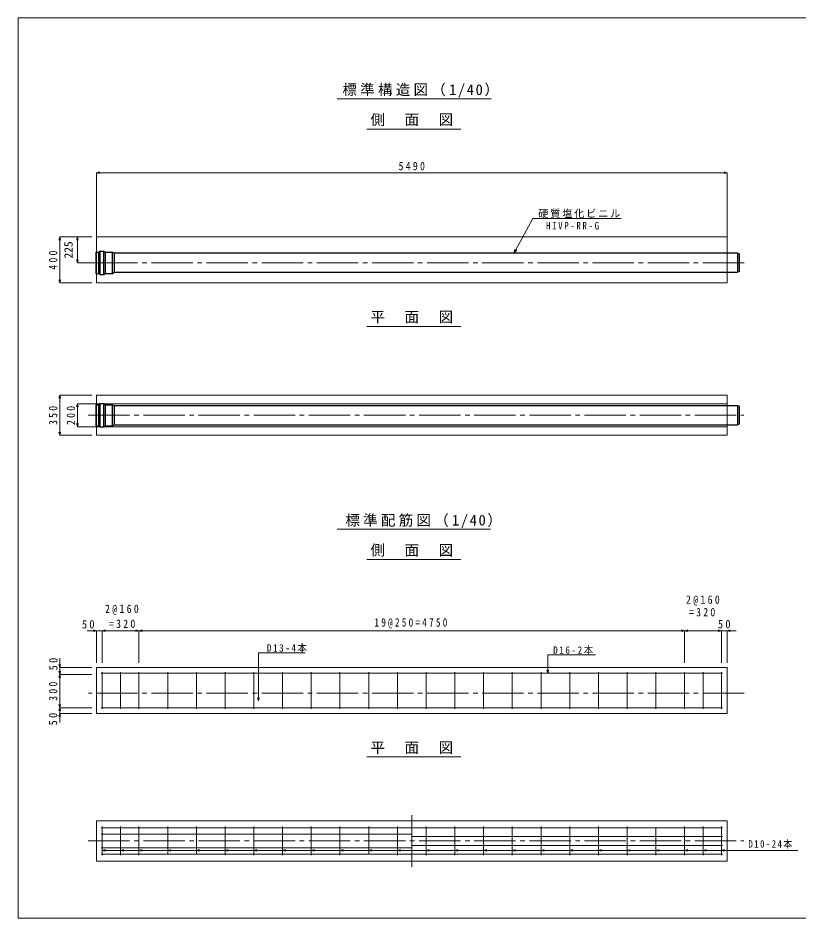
# Model space of a CAD drawing. Units: millimetres on the paper, enlarged 15 times, with parts at other scales. Extents: x -2100 to 2100, y -1470 to 1470.
# Drawn here: x -2100 to 449, y -1470 to 1470 of the extents above; entities that cross this region are included whole.
import ezdxf
from ezdxf.enums import TextEntityAlignment as Align

# ---------------------------------------------------------------- set-up
doc = ezdxf.new("R2010")
doc.units = ezdxf.units.MM
doc.header["$LTSCALE"] = 15
doc.linetypes.add('CHAIN', pattern=[18.5, 12, -1.5, 3.5, -1.5])
doc.linetypes.add('CHAIN2', pattern=[12, 9, -1, 1, -1])
for name, color, linetype, lineweight in [('0-0_図面枠', 7, 'Continuous', 18), ('1-0', 3, 'Continuous', 18), ('1-1_製品図', 3, 'Continuous', 18), ('1-3_鉄筋', 2, 'Continuous', 18), ('1-4_ノズル', 7, 'Continuous', 18), ('1-6_寸法', 4, 'Continuous', 18), ('1-A', 7, 'Continuous', 18), ('1-B', 7, 'Continuous', 18)]:
    doc.layers.add(name, color=color, linetype=linetype, lineweight=lineweight)
doc.layers.add('1-2_パイプ', color=4, linetype='Continuous')
doc.styles.add('ＭＳ ゴシック', font='')
doc.styles.get('ＭＳ ゴシック').set_extended_font_data('MS Gothic')

msp = doc.modelspace()

# ---------------------------------------------------------------- linework, layer by layer
at = {"layer": '0-0_図面枠', "color": 5}
msp.add_lwpolyline([(2100, 1470), (-2100, 1470), (-2100, -1470), (2100, -1470)], dxfattribs=at)
at = {"layer": '1-0'}
for p, q in [((-1058.13, 1206.28), (-555.9, 1206.28)), ((-961.77, 1107), (-654.49, 1107)), ((-961.77, 1107), (-654.49, 1107)), ((-961.77, 462.35), (-654.49, 462.35)), ((-1058.13, -200.13), (-558.13, -200.13)), ((-961.77, -299.4), (-654.49, -299.4))]:
    msp.add_line(p, q, dxfattribs=at)
at = {"layer": '1-1_製品図'}
for p, q in [((-1843.95, 754.72), (214.8, 754.72)), ((-1843.95, 754.72), (-1843.95, 604.72)), ((214.8, 604.72), (214.8, 754.72)), ((-1843.95, 604.72), (214.8, 604.72)), ((-1843.95, 238.01), (214.8, 238.01)), ((-1843.95, 238.01), (-1843.95, 106.76)), ((-1843.95, 209.88), (214.8, 209.88)), ((-1843.95, 134.88), (214.8, 134.88)), ((-1843.95, -651.69), (214.8, -651.69)), ((-1843.95, -651.69), (-1843.95, -801.69)), ((214.8, -801.69), (214.8, -651.69)), ((-1843.95, -801.69), (214.8, -801.69)), ((-961.77, -944.06), (-654.49, -944.06)), ((-1843.95, -1152.61), (214.8, -1152.61)), ((-1843.95, -1152.61), (-1843.95, -1283.86))]:
    msp.add_line(p, q, dxfattribs=at)
at = {"layer": '1-1_製品図', "color": 7, "linetype": 'CHAIN2'}
for p, q in [((270.54, 670.34), (-1869.8, 670.34)), ((-1870.63, 172.38), (269.72, 172.38)), ((270.54, -736.06), (-1869.8, -736.06)), ((-1870.63, -1218.23), (269.72, -1218.23))]:
    msp.add_line(p, q, dxfattribs=at)
at = {"layer": '1-1_製品図'}
for points in [[(-1843.95, 106.76), (214.8, 106.76), (214.8, 238.01)], [(-1843.95, -1283.86), (214.8, -1283.86), (214.8, -1152.61)]]:
    msp.add_lwpolyline(points, dxfattribs=at)
at = {"layer": '1-2_パイプ'}
for p, q in [((-1832.98, 708.41), (-1832.98, 632.28)), ((-1819.47, 632.28), (-1819.47, 708.41)), ((-1845.82, 704.81), (-1845.82, 635.88)), ((-1836.58, 635.88), (-1836.58, 704.81)), ((-1815.87, 704.81), (-1791.45, 704.81)), ((-1815.87, 704.81), (-1815.87, 635.88)), ((-1791.45, 704.81), (-1785.34, 701.28)), ((-1791.45, 635.88), (-1791.45, 704.81)), ((248.93, 701.28), (-1785.34, 701.28)), ((-1785.34, 639.41), (-1785.34, 701.28)), ((254.18, 699.87), (254.18, 640.81)), ((-1815.87, 635.88), (-1791.45, 635.88)), ((-1791.45, 635.88), (-1785.34, 639.41)), ((-1785.34, 639.41), (248.93, 639.41)), ((254.18, 640.81), (248.93, 639.41)), ((-1845.82, 206.85), (-1845.82, 137.92)), ((-1836.58, 137.92), (-1836.58, 206.85)), ((-1832.98, 210.45), (-1832.98, 134.32)), ((-1819.47, 134.32), (-1819.47, 210.45)), ((-1815.87, 206.85), (-1791.45, 206.85)), ((-1815.87, 206.85), (-1815.87, 137.92)), ((-1791.45, 206.85), (-1785.34, 203.32)), ((-1791.45, 137.92), (-1791.45, 206.85)), ((248.93, 203.32), (-1785.34, 203.32)), ((-1785.34, 141.45), (-1785.34, 203.32)), ((254.18, 201.91), (254.18, 142.85)), ((-1815.87, 137.92), (-1791.45, 137.92)), ((-1791.45, 137.92), (-1785.34, 141.45)), ((-1785.34, 141.45), (248.93, 141.45)), ((254.18, 142.85), (248.93, 141.45))]:
    msp.add_line(p, q, dxfattribs=at)
for points in [[(-1845.82, 704.81), (-1836.58, 704.81), (-1832.98, 708.41)], [(-1832.98, 708.41), (-1819.47, 708.41), (-1815.87, 704.81)], [(254.18, 699.87), (248.93, 701.28), (248.93, 639.41)], [(-1845.82, 635.88), (-1836.58, 635.88), (-1832.98, 632.28)], [(-1832.98, 632.28), (-1819.47, 632.28), (-1815.87, 635.88)], [(-1845.82, 206.85), (-1836.58, 206.85), (-1832.98, 210.45)], [(-1832.98, 210.45), (-1819.47, 210.45), (-1815.87, 206.85)], [(254.18, 201.91), (248.93, 203.32), (248.93, 141.45)], [(-1845.82, 137.92), (-1836.58, 137.92), (-1832.98, 134.32)], [(-1832.98, 134.32), (-1819.47, 134.32), (-1815.87, 137.92)]]:
    msp.add_lwpolyline(points, dxfattribs=at)
at = {"layer": '1-3_鉄筋', "color": 4}
msp.add_line((-1905.84, 670.34), (-1849.5, 670.34), dxfattribs=at)
at = {"layer": '1-3_鉄筋'}
for p, q in [((-1828.95, -670.44), (199.8, -670.44)), ((-1825.2, -786.69), (-1825.2, -666.69)), ((-1765.2, -666.69), (-1765.2, -786.69)), ((-1705.2, -666.69), (-1705.2, -786.69)), ((-1611.45, -666.69), (-1611.45, -786.69)), ((-1517.7, -666.69), (-1517.7, -786.69)), ((-1423.95, -666.69), (-1423.95, -786.69)), ((-1330.2, -666.69), (-1330.2, -786.69)), ((-1236.45, -666.69), (-1236.45, -786.69)), ((-1142.7, -666.69), (-1142.7, -786.69)), ((-1048.95, -666.69), (-1048.95, -786.69)), ((-955.2, -666.69), (-955.2, -786.69)), ((-861.45, -666.69), (-861.45, -786.69)), ((-767.7, -666.69), (-767.7, -786.69)), ((-673.95, -666.69), (-673.95, -786.69)), ((-580.2, -666.69), (-580.2, -786.69)), ((-486.45, -666.69), (-486.45, -786.69)), ((-392.7, -666.69), (-392.7, -786.69)), ((-298.95, -666.69), (-298.95, -786.69)), ((-205.2, -666.69), (-205.2, -786.69)), ((-111.45, -666.69), (-111.45, -786.69)), ((-17.7, -666.69), (-17.7, -786.69)), ((76.05, -666.69), (76.05, -786.69)), ((136.05, -666.69), (136.05, -786.69)), ((196.05, -786.69), (196.05, -666.69)), ((-1828.95, -782.94), (199.8, -782.94)), ((-1828.95, -1175.11), (199.8, -1175.11)), ((-1825.2, -1265.11), (-1825.2, -1171.36)), ((-1765.2, -1171.36), (-1765.2, -1265.11)), ((-1705.2, -1171.36), (-1705.2, -1265.11)), ((-1611.45, -1171.36), (-1611.45, -1259.48)), ((-1517.7, -1171.36), (-1517.7, -1259.48)), ((-1423.95, -1171.36), (-1423.95, -1265.11)), ((-1330.2, -1171.36), (-1330.2, -1265.11)), ((-1236.45, -1171.36), (-1236.45, -1265.11)), ((-1142.7, -1171.36), (-1142.7, -1265.11)), ((-1048.95, -1171.36), (-1048.95, -1265.11)), ((-955.2, -1171.36), (-955.2, -1259.48)), ((-861.45, -1171.36), (-861.45, -1265.11)), ((-767.7, -1171.36), (-767.7, -1265.11)), ((-673.95, -1171.36), (-673.95, -1265.11)), ((-580.2, -1171.36), (-580.2, -1265.11)), ((-486.45, -1171.36), (-486.45, -1265.11)), ((-392.7, -1171.36), (-392.7, -1265.11)), ((-298.95, -1171.36), (-298.95, -1265.11)), ((-205.2, -1171.36), (-205.2, -1265.11)), ((-111.45, -1171.36), (-111.45, -1265.11)), ((-17.7, -1175.11), (-17.7, -1265.11)), ((76.05, -1171.36), (76.05, -1265.11)), ((136.05, -1171.36), (136.05, -1265.11)), ((196.05, -1265.11), (196.05, -1171.36)), ((-1828.95, -1195.73), (-814.57, -1195.73)), ((-814.57, -1203.23), (199.8, -1203.23)), ((-814.57, -1233.23), (199.8, -1233.23)), ((-1828.95, -1240.73), (-814.57, -1240.73)), ((-1828.95, -1261.36), (199.8, -1261.36))]:
    msp.add_line(p, q, dxfattribs=at)
at = {"layer": '1-3_鉄筋', "color": 7, "linetype": 'CHAIN'}
msp.add_line((-814.57, -1133.86), (-814.57, -1302.61), dxfattribs=at)
at = {"layer": '1-4_ノズル'}
for q in [(-1601.31, -1246.45), (-1601.31, -1251.89)]:
    msp.add_line((-1611.45, -1249.17), q, dxfattribs=at)
at = {"layer": '1-6_寸法'}
for p, q in [((-1843.95, 964.72), (-1833.81, 967.44)), ((-1843.95, 964.72), (214.8, 964.72)), ((-1843.95, 964.72), (-1833.81, 962)), ((-1843.95, 964.72), (-1843.95, 754.72)), ((214.8, 964.72), (204.66, 967.44)), ((214.8, 964.72), (204.66, 962)), ((214.8, 964.72), (214.8, 754.72)), ((-1963.95, 754.72), (-1966.67, 744.58)), ((-1963.95, 754.72), (-1961.23, 744.58)), ((-1963.95, 754.72), (-1858.95, 754.72)), ((-1963.95, 604.72), (-1963.95, 754.72)), ((-1905.84, 754.72), (-1908.56, 744.58)), ((-1905.84, 754.72), (-1903.13, 744.58)), ((-1905.84, 670.34), (-1905.84, 754.72)), ((-1905.84, 670.34), (-1908.56, 680.48)), ((-1905.84, 670.34), (-1903.13, 680.48)), ((-1963.95, 604.72), (-1966.67, 614.86)), ((-1963.95, 604.72), (-1961.23, 614.86)), ((-1963.95, 604.72), (-1858.95, 604.72)), ((-1963.95, 238.01), (-1966.67, 227.87)), ((-1963.95, 106.76), (-1963.95, 238.01)), ((-1963.95, 238.01), (-1961.23, 227.87)), ((-1963.95, 238.01), (-1858.95, 238.01)), ((-1905.84, 209.88), (-1908.56, 199.74)), ((-1905.84, 134.88), (-1905.84, 209.88)), ((-1905.84, 209.88), (-1903.13, 199.74)), ((-1905.84, 209.88), (-1846.27, 209.88)), ((-1905.84, 134.88), (-1908.56, 145.03)), ((-1905.84, 134.88), (-1903.13, 145.03)), ((-1905.84, 134.88), (-1846.27, 134.88)), ((-1963.95, 106.76), (-1966.67, 116.9)), ((-1963.95, 106.76), (-1961.23, 116.9)), ((-1963.95, 106.76), (-1858.95, 106.76)), ((-1843.95, -531.69), (-1854.09, -528.97)), ((-1825.2, -531.69), (-1815.06, -528.97)), ((-1825.2, -531.69), (-1815.06, -528.97)), ((-1705.2, -531.69), (-1715.34, -528.97)), ((-1705.2, -531.69), (-1695.06, -528.97)), ((76.05, -531.69), (65.91, -528.97)), ((76.05, -531.69), (86.19, -528.97)), ((196.05, -531.69), (185.91, -528.97)), ((196.05, -531.69), (185.91, -528.97)), ((214.8, -531.69), (224.94, -528.97)), ((-1843.95, -531.69), (-1873.95, -531.69)), ((-1843.95, -531.69), (-1854.09, -534.41)), ((-1843.95, -531.69), (-1825.2, -531.69)), ((-1843.95, -531.69), (-1843.95, -636.69)), ((-1825.2, -531.69), (-1795.2, -531.69)), ((-1825.2, -531.69), (-1815.06, -534.41)), ((-1825.2, -531.69), (-1825.2, -636.69)), ((-1825.2, -531.69), (-1705.2, -531.69)), ((-1825.2, -531.69), (-1815.06, -534.41)), ((-1705.2, -531.69), (-1715.34, -534.41)), ((-1705.2, -531.69), (-1705.2, -636.69)), ((-1705.2, -531.69), (76.05, -531.69)), ((-1705.2, -531.69), (-1695.06, -534.41)), ((76.05, -531.69), (65.91, -534.41)), ((76.05, -531.69), (76.05, -636.69)), ((76.05, -531.69), (196.05, -531.69)), ((76.05, -531.69), (86.19, -534.41)), ((196.05, -531.69), (166.05, -531.69)), ((196.05, -531.69), (185.91, -534.41)), ((196.05, -531.69), (185.91, -534.41)), ((196.05, -531.69), (196.05, -636.69)), ((196.05, -531.69), (214.8, -531.69)), ((214.8, -531.69), (244.8, -531.69)), ((214.8, -531.69), (224.94, -534.41)), ((214.8, -531.69), (214.8, -636.69)), ((-1963.95, -651.69), (-1966.67, -641.55)), ((-1963.95, -651.69), (-1963.95, -621.69)), ((-1963.95, -651.69), (-1961.23, -641.55)), ((-1963.95, -674.19), (-1963.95, -644.19)), ((-1963.95, -674.19), (-1966.67, -664.05)), ((-1963.95, -674.19), (-1966.67, -684.33)), ((-1963.95, -674.19), (-1963.95, -651.69)), ((-1963.95, -651.69), (-1858.95, -651.69)), ((-1963.95, -674.19), (-1858.95, -674.19)), ((-1963.95, -674.19), (-1963.95, -704.19)), ((-1963.95, -674.19), (-1961.23, -684.33)), ((-1963.95, -782.94), (-1963.95, -730.44)), ((-1963.95, -782.94), (-1966.67, -772.8)), ((-1963.95, -782.94), (-1966.67, -793.08)), ((-1963.95, -782.94), (-1961.23, -772.8)), ((-1963.95, -782.94), (-1858.95, -782.94)), ((-1963.95, -782.94), (-1961.23, -793.08)), ((-1963.95, -801.69), (-1966.67, -811.83)), ((-1963.95, -801.69), (-1963.95, -831.69)), ((-1963.95, -801.69), (-1961.23, -811.83)), ((-1963.95, -801.69), (-1858.95, -801.69))]:
    msp.add_line(p, q, dxfattribs=at)
for points in [[(-1963.95, -760.44), (-1963.95, -674.19), (-1961.23, -664.05)], [(-1963.95, -805.44), (-1963.95, -782.94), (-1963.95, -812.94)]]:
    msp.add_lwpolyline(points, dxfattribs=at)
at = {"layer": '1-A'}
for q in [(-478.42, 714.93), (-471.59, 711.22)]:
    msp.add_line((-481.92, 700.34), q, dxfattribs=at)
msp.add_lwpolyline([(-481.92, 700.34), (-419.62, 815.01), (-131, 815.01)], dxfattribs=at)
at = {"layer": '1-B'}
for p, q in [((-1315.07, -603.49), (-1162.09, -603.49)), ((-370.88, -610.6), (-214.9, -610.6)), ((-370.88, -610.6), (-370.88, -671.04)), ((-370.88, -671.04), (-373.6, -660.9)), ((-370.88, -671.04), (-368.17, -660.9)), ((-1315.07, -760.44), (-1312.36, -750.3)), ((-1825.2, -1249.17), (-1815.06, -1246.45)), ((-1825.2, -1249.17), (-1815.06, -1251.89)), ((-1825.2, -1249.17), (445.89, -1249.17)), ((-1765.2, -1249.17), (-1755.06, -1246.45)), ((-1765.2, -1249.17), (-1755.06, -1251.89)), ((-1705.2, -1249.17), (-1695.06, -1246.45)), ((-1705.2, -1249.17), (-1695.06, -1251.89)), ((-1517.7, -1249.17), (-1507.56, -1246.45)), ((-1517.7, -1249.17), (-1507.56, -1251.89)), ((-1423.95, -1249.17), (-1413.81, -1246.45)), ((-1423.95, -1249.17), (-1413.81, -1251.89)), ((-1330.2, -1249.17), (-1320.06, -1246.45)), ((-1330.2, -1249.17), (-1320.06, -1251.89)), ((-1236.45, -1249.17), (-1226.31, -1246.45)), ((-1236.45, -1249.17), (-1226.31, -1251.89)), ((-1142.7, -1249.17), (-1132.56, -1246.45)), ((-1142.7, -1249.17), (-1132.56, -1251.89)), ((-1048.95, -1249.17), (-1038.81, -1246.45)), ((-1048.95, -1249.17), (-1038.81, -1251.89)), ((-955.2, -1249.17), (-945.06, -1246.45)), ((-955.2, -1249.17), (-945.06, -1251.89)), ((-861.45, -1249.17), (-851.31, -1246.45)), ((-861.45, -1249.17), (-851.31, -1251.89)), ((-767.7, -1249.17), (-757.56, -1246.45)), ((-767.7, -1249.17), (-757.56, -1251.89)), ((-673.95, -1249.17), (-663.81, -1246.45)), ((-673.95, -1249.17), (-663.81, -1251.89)), ((-580.2, -1249.17), (-570.06, -1246.45)), ((-580.2, -1249.17), (-570.06, -1251.89)), ((-486.45, -1249.17), (-476.31, -1246.45)), ((-486.45, -1249.17), (-476.31, -1251.89)), ((-392.7, -1249.17), (-382.56, -1246.45)), ((-392.7, -1249.17), (-382.56, -1251.89)), ((-298.95, -1249.17), (-288.81, -1246.45)), ((-298.95, -1249.17), (-288.81, -1251.89)), ((-205.2, -1249.17), (-195.06, -1246.45)), ((-205.2, -1249.17), (-195.06, -1251.89)), ((-111.45, -1249.17), (-101.31, -1246.45)), ((-111.45, -1249.17), (-101.31, -1251.89)), ((-17.7, -1249.17), (-7.56, -1246.45)), ((-17.7, -1249.17), (-7.56, -1251.89)), ((76.05, -1249.17), (86.19, -1246.45)), ((76.05, -1249.17), (86.19, -1251.89)), ((136.05, -1249.17), (146.19, -1246.45)), ((136.05, -1249.17), (146.19, -1251.89)), ((196.05, -1249.17), (206.19, -1246.45)), ((196.05, -1249.17), (206.19, -1251.89))]:
    msp.add_line(p, q, dxfattribs=at)
msp.add_lwpolyline([(-1315.07, -603.49), (-1315.07, -760.44), (-1317.79, -750.3)], dxfattribs=at)

# ---------------------------------------------------------------- texts
at = {"layer": '1-0', "color": 7, "char_height": 34.84, "attachment_point": 7, "style": 'ＭＳ ゴシック'}
for s, insert in [('\\T1.22;標準構造図（1/40）', (-1040.95, 1210.03)), ('\\T1.17;側\u3000面\u3000図', (-949.53, 1116.86)), ('\\T1.17;平\u3000面\u3000図', (-949.53, 472.2)), ('\\T1.22;標準配筋図（1/40）', (-1031.31, -196.38)), ('\\T1.17;側\u3000面\u3000図', (-949.53, -289.55))]:
    msp.add_mtext(s, dxfattribs=dict(at, insert=insert))
at = {"layer": '1-6_寸法', "style": 'ＭＳ ゴシック'}
msp.add_text('225', height=27.49, rotation=90, dxfattribs=at).set_placement((-1913.34, 684.41), align=Align.BOTTOM_LEFT)
at = {"layer": '1-6_寸法', "char_height": 27.49, "attachment_point": 7, "style": 'ＭＳ ゴシック'}
for s, insert in [('\\T1.47;\\W0.85;5490', (-857.7, 972.22)), ('\\T1.48;\\W0.85;2@160', (80.66, -449.62)), ('\\T1.48;\\W0.85;2@160', (-1815.83, -479.64)), ('\\T1.47;\\W0.85;=320', (90.11, -485.02)), ('\\T1.44;\\W0.9;50', (-1891.33, -524.6)), ('\\T1.47;\\W0.85;=320', (-1803.1, -522.9)), ('\\T1.49;\\W0.8;19@250=4750', (-936.45, -524.19)), ('\\T1.44;\\W0.9;50', (184.8, -524.19))]:
    msp.add_mtext(s, dxfattribs=dict(at, insert=insert))
at = {"layer": '1-6_寸法', "char_height": 27.49, "attachment_point": 7, "rotation": 90, "style": 'ＭＳ ゴシック'}
for s, insert in [('\\T1.46;\\W0.85;400', (-1971.45, 647.84)), ('\\T1.46;\\W0.85;350', (-1971.45, 140.51)), ('\\T1.46;\\W0.85;200', (-1913.34, 140.51)), ('\\T1.44;\\W0.9;50', (-1970.82, -661.06)), ('\\T1.46;\\W0.85;300', (-1971.45, -760.44)), ('\\T1.44;\\W0.9;50', (-1971.65, -840.8))]:
    msp.add_mtext(s, dxfattribs=dict(at, insert=insert))
at = {"layer": '1-A', "char_height": 24.51, "attachment_point": 7, "style": 'ＭＳ ゴシック'}
for s, insert in [('\\T1.17;硬質塩化ビニル', (-401.89, 816.07)), ('\\T1.4;\\W0.85;HIVP-RR-G', (-376.3, 778.74))]:
    msp.add_mtext(s, dxfattribs=dict(at, insert=insert))
at = {"layer": '1-B', "attachment_point": 7, "style": 'ＭＳ ゴシック'}
for s, insert, char_height in [('\\T1.33;\\W0.9;D13-4本', (-1287.61, -602.85), 24.51), ('\\T1.33;\\W0.9;D16-2本', (-353.18, -609.8), 24.51), ('\\T1.17;平\u3000面\u3000図', (-949.53, -934.2), 34.84), ('\\T1.34;\\W0.85;D10-24本', (284.35, -1242.97), 24.51)]:
    msp.add_mtext(s, dxfattribs=dict(at, insert=insert, char_height=char_height))

doc.saveas('drawing.dxf')
